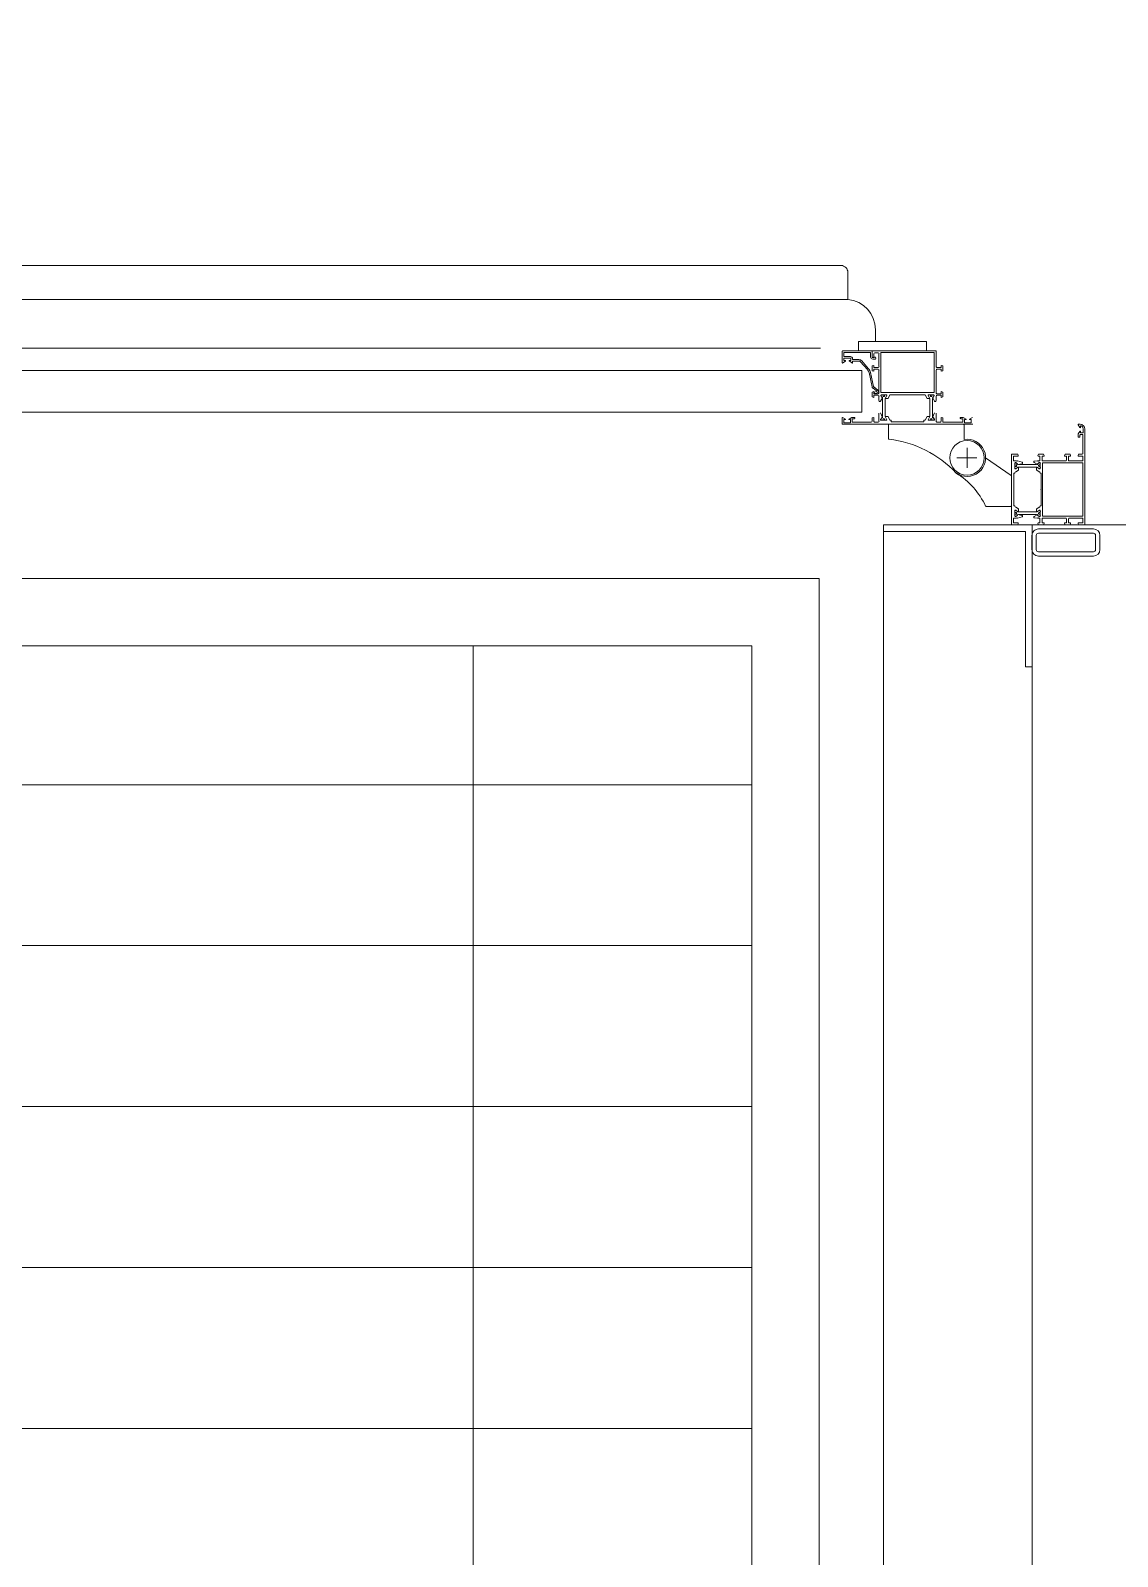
# Model space of a CAD drawing. Header units: millimetres. Extents: x 8265 to 78888, y 1905 to 34251.
# Drawn here: x 40043.5 to 40123.9, y 23971.8 to 24084.7 of the extents above; entities that cross this region are included whole.
import ezdxf

# ---------------------------------------------------------------- set-up
doc = ezdxf.new("R2010")
doc.units = ezdxf.units.MM
doc.linetypes.add('HIDDEN4', pattern=[0.125, 0.025, -0.1])
for name, color, linetype, lineweight in [('420_MURATURE_001-AM_0', 4, 'Continuous', 0), ('430_TAVOLATI_001-AM_0', 3, 'Continuous', 0), ('441_SERRAMENTI_001-AM_0', 1, 'Continuous', 0), ('443_GRIGLIE_AERAZIONE_001-AM_0', 6, 'Continuous', 0)]:
    doc.layers.add(name, color=color, linetype=linetype, lineweight=lineweight)

# ---------------------------------------------------------------- blocks, each defined once
blk = doc.blocks.new('5u7')
at = {"layer": '441_SERRAMENTI_001-AM_0'}
for p, q in [((115, -22.2), (74.6, -22.2)), ((69.8, -27), (69.8, -37.4)), ((73, -27), (73, -37.4)), ((115, -25.4), (74.6, -25.4)), ((116.6, -37.4), (116.6, -27)), ((119.8, -37.4), (119.8, -27)), ((74.6, -39), (115, -39)), ((74.6, -42.2), (115, -42.2))]:
    blk.add_line(p, q, dxfattribs=at)
for centre, radius, start, end in [((74.6, -27), 4.8, 90, 180), ((115, -27), 4.8, 0, 90), ((74.6, -27), 1.6, 90, 180), ((115, -27), 1.6, 0, 90), ((74.6, -37.4), 4.8, 180, 270), ((74.6, -37.4), 1.6, 180, 270), ((115, -37.4), 4.8, 270, 0), ((115, -37.4), 1.6, 270, 0)]:
    blk.add_arc(centre, radius, start, end, dxfattribs=at)
blk = doc.blocks.new('por 180')
at = {"layer": '441_SERRAMENTI_001-AM_0'}
for p, q in [((85032.81, 21426.67), (85032.81, 21426.79)), ((85033.05, 21426.78), (85032.86, 21426.65)), ((85032.95, 21426.83), (85033.03, 21426.83)), ((85033.42, 21427.01), (85033.13, 21427.01)), ((85033.16, 21427.14), (85040.18, 21427.14)), ((85033.52, 21426.65), (85033.33, 21426.78)), ((85033.35, 21426.83), (85033.42, 21426.83)), ((85033.45, 21426.86), (85033.45, 21426.98)), ((85033.7, 21426.64), (85033.54, 21426.64)), ((85033.57, 21426.97), (85033.57, 21426.81)), ((85034.96, 21427), (85033.6, 21427)), ((85033.6, 21426.78), (85033.7, 21426.78)), ((85035.01, 21426.68), (85035.01, 21426.95)), ((85035.11, 21426.65), (85035.01, 21426.68)), ((85035.15, 21426.95), (85035.15, 21426.67)), ((85035.46, 21427), (85035.2, 21427)), ((85035.51, 21425.99), (85035.51, 21426.95)), ((85035.65, 21424.03), (85035.65, 21427)), ((85035.65, 21427), (85039.57, 21427)), ((85039.57, 21427), (85039.57, 21424.03)), ((85039.71, 21426.95), (85039.71, 21425.99)), ((85040.02, 21427), (85039.76, 21427)), ((85040.07, 21426.67), (85040.07, 21426.95)), ((85040.07, 21426.67), (85040.07, 21426.95)), ((85040.21, 21426.68), (85040.11, 21426.65)), ((85040.21, 21426.68), (85040.11, 21426.65)), ((85040.21, 21427.11), (85040.21, 21426.68)), ((85040.21, 21427.11), (85040.21, 21426.68)), ((85035.01, 21426.05), (85035.11, 21426.09)), ((85035.01, 21425.68), (85035.01, 21426.05)), ((85035.11, 21425.64), (85035.01, 21425.68)), ((85035.15, 21426.06), (85035.15, 21425.97)), ((85035.15, 21425.76), (85035.15, 21425.67)), ((85035.18, 21425.94), (85035.46, 21425.94)), ((85035.46, 21425.79), (85035.18, 21425.79)), ((85035.51, 21424.04), (85035.51, 21425.74)), ((85039.71, 21425.74), (85039.71, 21424.04)), ((85039.76, 21425.94), (85040.04, 21425.94)), ((85040.04, 21425.79), (85039.76, 21425.79)), ((85040.07, 21425.97), (85040.07, 21426.06)), ((85040.07, 21425.97), (85040.07, 21426.06)), ((85040.07, 21425.67), (85040.07, 21425.76)), ((85040.07, 21425.67), (85040.07, 21425.76)), ((85040.11, 21426.09), (85040.21, 21426.05)), ((85040.11, 21426.09), (85040.21, 21426.05)), ((85040.21, 21425.68), (85040.11, 21425.64)), ((85040.21, 21425.68), (85040.11, 21425.64)), ((85040.21, 21426.05), (85040.21, 21425.68)), ((85040.21, 21426.05), (85040.21, 21425.68)), ((85035.01, 21424.1), (85035.11, 21424.14)), ((85035.01, 21423.73), (85035.01, 21424.1)), ((85035.11, 21423.69), (85035.01, 21423.73)), ((85035.15, 21424.11), (85035.15, 21424.02)), ((85035.15, 21423.81), (85035.15, 21423.72)), ((85035.18, 21423.99), (85035.46, 21423.99)), ((85035.46, 21423.84), (85035.18, 21423.84)), ((85035.49, 21423.79), (85035.49, 21423.81)), ((85035.53, 21423.42), (85035.49, 21423.66)), ((85035.52, 21423.72), (85035.5, 21423.74)), ((85035.5, 21423.69), (85035.51, 21423.69)), ((85035.74, 21423.62), (85035.62, 21423.41)), ((85035.63, 21423.78), (85035.71, 21423.68)), ((85039.57, 21424.03), (85035.65, 21424.03)), ((85035.65, 21423.83), (85035.65, 21423.78)), ((85035.66, 21423.77), (85035.73, 21423.64)), ((85035.71, 21423.68), (85035.73, 21423.69)), ((85035.98, 21423.85), (85035.74, 21423.85)), ((85035.76, 21423.66), (85035.75, 21423.64)), ((85035.77, 21423.51), (85035.77, 21422.33)), ((85035.81, 21423.81), (85035.81, 21423.83)), ((85035.92, 21423.83), (85035.92, 21423.81)), ((85035.96, 21422.72), (85035.96, 21423.51)), ((85035.97, 21423.61), (85036.04, 21423.74)), ((85035.99, 21423.64), (85036.07, 21423.77)), ((85036.17, 21423.58), (85035.99, 21423.58)), ((85036.07, 21423.78), (85036.07, 21423.83)), ((85036.3, 21423.79), (85036.19, 21423.6)), ((85036.41, 21423.89), (85036.41, 21423.88)), ((85037.58, 21423.92), (85036.44, 21423.92)), ((85037.61, 21423.89), (85037.58, 21423.92)), ((85037.64, 21423.92), (85037.61, 21423.89)), ((85038.78, 21423.92), (85037.64, 21423.92)), ((85038.81, 21423.88), (85038.81, 21423.89)), ((85039.03, 21423.6), (85038.92, 21423.79)), ((85039.23, 21423.58), (85039.06, 21423.58)), ((85039.15, 21423.83), (85039.15, 21423.78)), ((85039.15, 21423.77), (85039.23, 21423.64)), ((85039.18, 21423.74), (85039.25, 21423.61)), ((85039.48, 21423.85), (85039.24, 21423.85)), ((85039.26, 21423.51), (85039.26, 21422.33)), ((85039.3, 21423.81), (85039.3, 21423.83)), ((85039.41, 21423.83), (85039.41, 21423.81)), ((85039.45, 21422.72), (85039.45, 21423.51)), ((85039.47, 21423.64), (85039.46, 21423.66)), ((85039.6, 21423.41), (85039.48, 21423.62)), ((85039.49, 21423.64), (85039.56, 21423.77)), ((85039.49, 21423.69), (85039.51, 21423.68)), ((85039.51, 21423.68), (85039.59, 21423.78)), ((85039.57, 21423.78), (85039.57, 21423.83)), ((85039.73, 21423.66), (85039.69, 21423.42)), ((85039.72, 21423.74), (85039.7, 21423.72)), ((85039.71, 21423.69), (85039.72, 21423.69)), ((85039.73, 21423.81), (85039.73, 21423.79)), ((85039.76, 21423.99), (85040.04, 21423.99)), ((85040.04, 21423.84), (85039.76, 21423.84)), ((85040.07, 21424.02), (85040.07, 21424.11)), ((85040.07, 21424.02), (85040.07, 21424.11)), ((85040.07, 21423.72), (85040.07, 21423.81)), ((85040.07, 21423.72), (85040.07, 21423.81)), ((85040.11, 21424.14), (85040.21, 21424.1)), ((85040.11, 21424.14), (85040.21, 21424.1)), ((85040.21, 21423.73), (85040.11, 21423.69)), ((85040.21, 21423.73), (85040.11, 21423.69)), ((85040.21, 21424.1), (85040.21, 21423.73)), ((85040.21, 21424.1), (85040.21, 21423.73)), ((85035.01, 21422.2), (85035.11, 21422.24)), ((85035.01, 21421.77), (85035.01, 21422.2)), ((85035.15, 21422.21), (85035.15, 21421.93)), ((85035.5, 21422.18), (85035.59, 21422.52)), ((85035.51, 21422.15), (85035.5, 21422.16)), ((85035.51, 21422.11), (85035.52, 21422.12)), ((85035.71, 21422.17), (85035.63, 21422.07)), ((85035.73, 21422.21), (85035.66, 21422.07)), ((85035.71, 21422.53), (85035.76, 21422.18)), ((85035.74, 21422.16), (85035.71, 21422.17)), ((85035.96, 21422.33), (85035.96, 21422.72)), ((85036.04, 21422.1), (85035.97, 21422.23)), ((85035.99, 21422.26), (85036.17, 21422.26)), ((85036.07, 21422.07), (85035.99, 21422.21)), ((85036.19, 21422.25), (85036.3, 21422.06)), ((85038.92, 21422.06), (85039.03, 21422.25)), ((85039.06, 21422.26), (85039.23, 21422.26)), ((85039.23, 21422.21), (85039.15, 21422.07)), ((85039.25, 21422.23), (85039.18, 21422.1)), ((85039.45, 21422.33), (85039.45, 21422.72)), ((85039.46, 21422.18), (85039.51, 21422.53)), ((85039.51, 21422.17), (85039.48, 21422.16)), ((85039.56, 21422.07), (85039.49, 21422.21)), ((85039.59, 21422.07), (85039.51, 21422.17)), ((85039.63, 21422.52), (85039.73, 21422.18)), ((85039.7, 21422.12), (85039.71, 21422.11)), ((85039.72, 21422.16), (85039.71, 21422.15)), ((85040.07, 21421.93), (85040.07, 21422.21)), ((85040.07, 21421.93), (85040.07, 21422.21)), ((85040.11, 21422.24), (85040.21, 21422.2)), ((85040.11, 21422.24), (85040.21, 21422.2)), ((85040.21, 21422.2), (85040.21, 21421.77)), ((85040.21, 21422.2), (85040.21, 21421.77)), ((85040.18, 21421.74), (85035.04, 21421.74)), ((85035.2, 21421.88), (85035.46, 21421.88)), ((85035.28, 21419.84), (85036.59, 21421.71)), ((85035.49, 21421.91), (85035.49, 21422.05)), ((85035.65, 21422.06), (85035.65, 21422.01)), ((85035.74, 21421.99), (85035.98, 21421.99)), ((85035.81, 21422.04), (85035.81, 21422.01)), ((85035.92, 21422.01), (85035.92, 21422.04)), ((85036.07, 21422.01), (85036.07, 21422.06)), ((85036.41, 21421.97), (85036.41, 21421.95)), ((85036.44, 21421.92), (85038.78, 21421.92)), ((85036.64, 21421.74), (85038.81, 21421.74)), ((85038.81, 21421.95), (85038.81, 21421.97)), ((85038.86, 21421.7), (85038.86, 21419.88)), ((85039.15, 21422.06), (85039.15, 21422.01)), ((85039.24, 21421.99), (85039.48, 21421.99)), ((85039.3, 21422.04), (85039.3, 21422.01)), ((85039.41, 21422.01), (85039.41, 21422.04)), ((85039.57, 21422.01), (85039.57, 21422.06)), ((85039.73, 21422.05), (85039.73, 21421.91)), ((85039.76, 21421.88), (85040.02, 21421.88)), ((85032.31, 21418.87), (85032.44, 21418.66)), ((85032.47, 21418.67), (85032.47, 21418.78)), ((85032.47, 21418.78), (85032.7, 21418.78)), ((85032.7, 21418.78), (85032.7, 21418.28)), ((85032.81, 21409.29), (85032.81, 21418.89)), ((85032.44, 21418.4), (85032.31, 21418.19)), ((85032.31, 21418.19), (85032.31, 21418.18)), ((85032.31, 21418.18), (85032.31, 21418.01)), ((85032.4, 21418.16), (85032.66, 21418.16)), ((85032.4, 21418.01), (85032.4, 21418.16)), ((85032.47, 21418.28), (85032.47, 21418.39)), ((85032.7, 21418.28), (85032.47, 21418.28)), ((85032.66, 21418.16), (85032.66, 21416.69)), ((85032.81, 21418.2), (85032.81, 21412.74)), ((85033.88, 21418.25), (85032.85, 21418.25)), ((85033.93, 21418.25), (85032.85, 21418.25)), ((85028.49, 21416.57), (85028.52, 21416.69)), ((85028.64, 21416.57), (85028.49, 21416.57)), ((85028.52, 21416.69), (85028.88, 21416.69)), ((85028.64, 21416.26), (85028.64, 21416.57)), ((85028.76, 21416.57), (85028.76, 21416.26)), ((85028.91, 21416.57), (85028.76, 21416.57)), ((85028.91, 21416.57), (85028.88, 21416.69)), ((85030.41, 21416.57), (85030.44, 21416.69)), ((85030.41, 21416.57), (85030.56, 21416.57)), ((85030.8, 21416.69), (85030.44, 21416.69)), ((85030.56, 21416.57), (85030.56, 21416.26)), ((85030.68, 21416.57), (85030.68, 21416.26)), ((85030.68, 21416.57), (85030.83, 21416.57)), ((85030.83, 21416.57), (85030.8, 21416.69)), ((85032.31, 21416.57), (85032.34, 21416.69)), ((85032.31, 21416.57), (85032.59, 21416.57)), ((85032.66, 21416.69), (85032.34, 21416.69)), ((85032.66, 21416.51), (85032.66, 21416.26)), ((85027.41, 21411.49), (85027.41, 21416.19)), ((85027.41, 21416.19), (85028.57, 21416.19)), ((85027.54, 21416.06), (85027.54, 21412.13)), ((85027.54, 21416.06), (85030.48, 21416.06)), ((85030.49, 21416.19), (85028.82, 21416.19)), ((85030.48, 21412.13), (85030.48, 21416.06)), ((85030.65, 21416.01), (85030.65, 21415.63)), ((85030.65, 21415.91), (85030.65, 21415.94)), ((85030.65, 21415.73), (85030.65, 21415.76)), ((85030.65, 21415.4), (85030.92, 21415.53)), ((85030.65, 21412.79), (85030.65, 21415.4)), ((85030.71, 21415.89), (85030.67, 21415.89)), ((85030.71, 21415.78), (85030.67, 21415.78)), ((85030.67, 21415.61), (85030.91, 21415.73)), ((85030.68, 21416.06), (85030.91, 21415.93)), ((85030.68, 21415.62), (85030.88, 21415.71)), ((85030.72, 21416.06), (85030.82, 21416)), ((85031.07, 21416.19), (85030.74, 21416.19)), ((85030.82, 21416), (85030.82, 21415.97)), ((85030.86, 21415.95), (85031.1, 21416.08)), ((85030.91, 21415.93), (85032.25, 21415.93)), ((85030.91, 21415.73), (85032.25, 21415.73)), ((85030.92, 21415.68), (85030.92, 21415.53)), ((85032.31, 21415.94), (85031.98, 21416.08)), ((85032.59, 21416.19), (85032, 21416.19)), ((85032.24, 21415.68), (85032.24, 21415.53)), ((85032.51, 21415.4), (85032.24, 21415.53)), ((85032.49, 21416.07), (85032.25, 21415.93)), ((85032.49, 21415.61), (85032.25, 21415.73)), ((85032.48, 21415.61), (85032.28, 21415.71)), ((85032.43, 21416.07), (85032.34, 21416)), ((85032.34, 21416), (85032.34, 21415.96)), ((85032.49, 21415.89), (85032.45, 21415.89)), ((85032.49, 21415.78), (85032.45, 21415.78)), ((85032.51, 21416.03), (85032.51, 21415.63)), ((85032.51, 21415.91), (85032.51, 21415.94)), ((85032.51, 21415.74), (85032.51, 21415.76)), ((85032.51, 21415.4), (85032.51, 21415.29)), ((85032.64, 21415.29), (85032.51, 21415.29)), ((85032.64, 21412.89), (85032.64, 21415.29)), ((85027.54, 21412.13), (85030.48, 21412.13)), ((85027.62, 21411.99), (85028.57, 21411.99)), ((85030.49, 21411.99), (85028.82, 21411.99)), ((85030.65, 21412.79), (85030.92, 21412.66)), ((85030.65, 21412.18), (85030.65, 21412.56)), ((85030.65, 21412.46), (85030.65, 21412.43)), ((85030.65, 21412.28), (85030.65, 21412.25)), ((85030.67, 21412.58), (85030.91, 21412.46)), ((85030.71, 21412.41), (85030.67, 21412.41)), ((85030.71, 21412.3), (85030.67, 21412.3)), ((85030.68, 21412.57), (85030.88, 21412.48)), ((85030.68, 21412.13), (85030.91, 21412.26)), ((85030.72, 21412.13), (85030.82, 21412.19)), ((85031.07, 21411.99), (85030.74, 21411.99)), ((85030.82, 21412.19), (85030.82, 21412.22)), ((85030.86, 21412.24), (85031.1, 21412.11)), ((85030.91, 21412.46), (85032.25, 21412.46)), ((85030.91, 21412.26), (85032.25, 21412.26)), ((85030.92, 21412.51), (85030.92, 21412.66)), ((85032.31, 21412.25), (85031.98, 21412.11)), ((85032.59, 21411.99), (85032, 21411.99)), ((85032.51, 21412.79), (85032.24, 21412.66)), ((85032.24, 21412.51), (85032.24, 21412.66)), ((85032.49, 21412.58), (85032.25, 21412.46)), ((85032.49, 21412.12), (85032.25, 21412.26)), ((85032.48, 21412.57), (85032.28, 21412.48)), ((85032.34, 21412.19), (85032.34, 21412.23)), ((85032.43, 21412.12), (85032.34, 21412.19)), ((85032.49, 21412.41), (85032.45, 21412.41)), ((85032.49, 21412.3), (85032.45, 21412.3)), ((85032.51, 21412.89), (85032.51, 21412.79)), ((85032.64, 21412.89), (85032.51, 21412.89)), ((85032.51, 21412.16), (85032.51, 21412.56)), ((85032.51, 21412.45), (85032.51, 21412.43)), ((85032.51, 21412.28), (85032.51, 21412.25)), ((85032.85, 21412.69), (85033.87, 21412.69)), ((85027.41, 21411.49), (85027.88, 21411.49)), ((85027.41, 21409.32), (85027.41, 21411.46)), ((85027.87, 21411.49), (85027.44, 21411.49)), ((85027.53, 21409.44), (85027.53, 21411.35)), ((85027.56, 21411.68), (85027.56, 21411.93)), ((85027.56, 21411.38), (85027.86, 21411.38)), ((85027.91, 21411.61), (85027.62, 21411.61)), ((85027.91, 21411.61), (85027.88, 21411.49)), ((85027.9, 21411.52), (85027.9, 21411.63)), ((85028.01, 21411.53), (85028.01, 21411.73)), ((85028.15, 21410.72), (85028.72, 21411.23)), ((85028.22, 21410.64), (85028.79, 21411.15)), ((85028.64, 21411.61), (85028.49, 21411.61)), ((85028.49, 21411.61), (85028.52, 21411.49)), ((85028.52, 21411.49), (85028.88, 21411.49)), ((85028.64, 21411.93), (85028.64, 21411.61)), ((85028.76, 21411.61), (85028.76, 21411.93)), ((85028.91, 21411.61), (85028.76, 21411.61)), ((85028.91, 21411.61), (85028.88, 21411.49)), ((85028.99, 21411.37), (85030.03, 21411.59)), ((85029.01, 21411.26), (85030.05, 21411.48)), ((85030.05, 21411.61), (85030.29, 21411.9)), ((85030.14, 21411.54), (85030.35, 21411.8)), ((85030.41, 21411.79), (85030.44, 21411.67)), ((85030.41, 21411.61), (85030.44, 21411.49)), ((85030.41, 21411.61), (85030.56, 21411.61)), ((85030.8, 21411.49), (85030.44, 21411.49)), ((85030.5, 21411.86), (85030.55, 21411.69)), ((85030.56, 21411.61), (85030.56, 21411.93)), ((85030.68, 21411.61), (85030.68, 21411.93)), ((85030.68, 21411.61), (85030.83, 21411.61)), ((85030.83, 21411.61), (85030.8, 21411.49)), ((85032.31, 21411.61), (85032.34, 21411.49)), ((85032.31, 21411.61), (85032.59, 21411.61)), ((85032.59, 21411.49), (85032.34, 21411.49)), ((85032.66, 21411.68), (85032.66, 21411.93)), ((85032.66, 21410.02), (85032.66, 21411.43)), ((85027.83, 21409.44), (85027.83, 21409.9)), ((85027.95, 21409.44), (85027.95, 21409.9)), ((85027.98, 21410.05), (85028.02, 21410.05)), ((85027.98, 21409.93), (85028.09, 21409.93)), ((85028.05, 21410.5), (85028.05, 21410.08)), ((85028.12, 21409.83), (85028.12, 21409.9)), ((85028.16, 21410.5), (85028.16, 21410.08)), ((85028.17, 21409.82), (85028.3, 21410.01)), ((85028.19, 21410.05), (85028.28, 21410.05)), ((85028.86, 21359.39), (85028.86, 21410.72)), ((85031.93, 21358.82), (85031.93, 21410.72)), ((85032.31, 21410.01), (85032.31, 21410.18)), ((85032.31, 21410.01), (85032.31, 21410)), ((85032.44, 21409.79), (85032.31, 21410)), ((85032.4, 21410.18), (85032.4, 21410.02)), ((85032.4, 21410.02), (85032.66, 21410.02)), ((85032.7, 21409.91), (85032.47, 21409.91)), ((85032.47, 21409.91), (85032.47, 21409.8)), ((85032.7, 21409.41), (85032.7, 21409.91)), ((85027.44, 21409.29), (85028.28, 21409.29)), ((85027.56, 21409.41), (85027.8, 21409.41)), ((85027.98, 21409.41), (85028.09, 21409.41)), ((85028.12, 21409.44), (85028.12, 21409.51)), ((85028.17, 21409.53), (85028.3, 21409.34)), ((85032.31, 21409.32), (85032.44, 21409.53)), ((85032.81, 21409.29), (85032.32, 21409.29)), ((85032.47, 21409.52), (85032.47, 21409.41)), ((85032.47, 21409.41), (85032.7, 21409.41)), ((85028.86, 21322.61), (85028.86, 21407.93)), ((85031.93, 21322.61), (85031.93, 21407.93))]:
    blk.add_line(p, q, dxfattribs=at)
for points in [[(85035.28, 21419.2), (85035.28, 21417.73)], [(85035.28, 21419.2), (85035.28, 21417.73)], [(85034.55, 21418.47), (85036.02, 21418.47)], [(85034.55, 21418.47), (85036.02, 21418.47)], [(85028.86, 21359.39), (85028.86, 21410.72), (85031.93, 21410.72), (85031.93, 21358.82)], [(85027.21, 21407.7), (85027.21, 21351.32)]]:
    blk.add_lwpolyline(points, dxfattribs=at)
blk.add_lwpolyline([(85027.41, 21415.49), (85027.41, 21410.49), (85026.71, 21410.49), (85026.71, 21415.49)], close=True, dxfattribs=at)
for points in [[(85023.63, 21350.95), (85023.63, 21409.7, -0.387736), (85025.85, 21411.73), (85026.71, 21411.73)], [(85023.63, 21350.95), (85023.63, 21409.7), (85021.63, 21409.7, 0.414214), (85021.13, 21409.2), (85021.13, 21350.77)], [(85021.13, 21352.45), (85021.13, 21323.08, 0.414214), (85021.63, 21322.58), (85023.63, 21322.58), (85023.63, 21352.63)], [(85027.21, 21353), (85027.21, 21319.71), (85023.92, 21321.43, -0.197805), (85023.63, 21322.14), (85023.63, 21352.63)]]:
    blk.add_lwpolyline(points, format="xyb", dxfattribs=at)
blk.add_circle((85035.28, 21418.47), 1.27, dxfattribs=at)
for centre, radius, start, end in [((85033.16, 21426.79), 0.35, 90, 180), ((85032.84, 21426.67), 0.03, 180, 304.3803), ((85032.95, 21426.86), 0.03, 158.3816, 270), ((85033.13, 21426.79), 0.22, 90, 158.3815), ((85033.03, 21426.8), 0.03, 0, 90), ((85033.03, 21426.8), 0.03, 304.3803, 0), ((85033.35, 21426.8), 0.03, 90, 235.6196), ((85033.42, 21426.98), 0.03, 0, 90), ((85033.42, 21426.86), 0.03, 270, 0), ((85033.54, 21426.67), 0.03, 235.6196, 270), ((85033.6, 21426.97), 0.03, 90, 180), ((85033.6, 21426.81), 0.03, 180, 270), ((85033.7, 21426.71), 0.07, 270, 90), ((85034.96, 21426.95), 0.05, 0, 90), ((85035.12, 21426.67), 0.03, 249.0454, 0), ((85035.2, 21426.95), 0.05, 90, 180), ((85035.46, 21426.95), 0.05, 0, 90), ((85039.76, 21426.95), 0.05, 90, 180), ((85040.02, 21426.95), 0.05, 0, 90), ((85040.02, 21426.95), 0.05, 0, 90), ((85040.1, 21426.67), 0.03, 180, 290.9546), ((85040.1, 21426.67), 0.03, 180, 290.9546), ((85040.18, 21427.11), 0.03, 0, 90), ((85040.18, 21427.11), 0.03, 0, 90), ((85035.12, 21426.06), 0.03, 0, 110.9545), ((85035.12, 21425.67), 0.03, 249.0455, 0), ((85035.18, 21425.97), 0.03, 180, 270), ((85035.18, 21425.76), 0.03, 90, 180), ((85035.46, 21425.99), 0.05, 270, 0), ((85035.46, 21425.74), 0.05, 0, 90), ((85039.76, 21425.99), 0.05, 180, 270), ((85039.76, 21425.74), 0.05, 90, 180), ((85040.04, 21425.97), 0.03, 270, 0), ((85040.04, 21425.97), 0.03, 270, 0), ((85040.04, 21425.76), 0.03, 0, 90), ((85040.04, 21425.76), 0.03, 0, 90), ((85040.1, 21426.06), 0.03, 69.0455, 180), ((85040.1, 21426.06), 0.03, 69.0455, 180), ((85040.1, 21425.67), 0.03, 180, 291.1098), ((85040.1, 21425.67), 0.03, 180, 291.1098), ((85035.12, 21424.11), 0.03, 0, 110.9545), ((85035.12, 21423.72), 0.03, 249.0455, 0), ((85035.18, 21424.02), 0.03, 180, 270), ((85035.18, 21423.81), 0.03, 90, 180), ((85035.46, 21424.04), 0.05, 270, 0), ((85035.46, 21423.81), 0.03, 0, 90), ((85035.59, 21423.79), 0.1, 180, 210), ((85035.51, 21423.67), 0.02, 120, 188.9986), ((85035.5, 21423.71), 0.02, 300, 30), ((85035.58, 21423.43), 0.05, 188.9986, 330.2503), ((85035.67, 21423.81), 0.05, 137.7175, 219.4), ((85035.69, 21423.79), 0.08, 58.2116, 137.7175), ((85035.67, 21423.83), 0.02, 90, 180), ((85035.67, 21423.78), 0.02, 180, 210), ((85035.74, 21423.87), 0.02, 238.2116, 270), ((85035.74, 21423.67), 0.02, 349.3987, 110.7545), ((85035.52, 21423.51), 0.25, 0, 30), ((85035.68, 21423.65), 0.07, 330.2503, 349.3987), ((85035.79, 21423.83), 0.02, 0, 90), ((85035.86, 21423.78), 0.06, 151.0454, 28.9548), ((85035.94, 21423.83), 0.02, 90, 180), ((85036.21, 21423.51), 0.25, 150, 180), ((85035.99, 21423.6), 0.02, 150, 270), ((85035.98, 21423.87), 0.02, 270, 305.6591), ((85036.03, 21423.81), 0.06, 292.5129, 125.6591), ((85036.06, 21423.73), 0.02, 112.7471, 149.9666), ((85036.05, 21423.83), 0.02, 0, 90), ((85036.05, 21423.78), 0.02, 330.0589, 0), ((85036.17, 21423.61), 0.03, 270, 329.9997), ((85036.41, 21423.73), 0.124, 101.2004, 150), ((85036.38, 21423.88), 0.03, 281.2006, 0), ((85036.44, 21423.89), 0.03, 90, 180), ((85038.78, 21423.89), 0.03, 0, 90), ((85038.84, 21423.88), 0.03, 180, 258.6739), ((85038.81, 21423.73), 0.124, 30, 78.8303), ((85039.06, 21423.61), 0.03, 209.9996, 270), ((85039.19, 21423.81), 0.06, 54.3409, 247.4871), ((85039.17, 21423.83), 0.02, 90, 180), ((85039.17, 21423.78), 0.02, 180, 210), ((85039.16, 21423.73), 0.02, 30, 67.2529), ((85039.24, 21423.87), 0.02, 234.3409, 270), ((85039.01, 21423.51), 0.25, 0, 30), ((85039.24, 21423.6), 0.02, 270, 30), ((85039.28, 21423.83), 0.02, 0, 90), ((85039.36, 21423.78), 0.06, 151.0454, 28.9548), ((85039.43, 21423.83), 0.02, 90, 180), ((85039.7, 21423.51), 0.25, 150, 180), ((85039.48, 21423.67), 0.02, 69.4, 190.6013), ((85039.54, 21423.65), 0.07, 190.6013, 209.7497), ((85039.48, 21423.87), 0.02, 270, 301.7884), ((85039.53, 21423.79), 0.08, 42.2825, 121.7884), ((85039.55, 21423.83), 0.02, 0, 90), ((85039.55, 21423.78), 0.02, 330, 0), ((85039.55, 21423.81), 0.05, 320.6, 42.2825), ((85039.64, 21423.43), 0.05, 209.7497, 351.0014), ((85039.72, 21423.71), 0.02, 150, 240), ((85039.76, 21424.04), 0.05, 180, 270), ((85039.63, 21423.79), 0.1, 330, 0), ((85039.71, 21423.67), 0.02, 351.0014, 60), ((85039.76, 21423.81), 0.03, 90, 180), ((85040.04, 21424.02), 0.03, 270, 0), ((85040.04, 21424.02), 0.03, 270, 0), ((85040.04, 21423.81), 0.03, 0, 90), ((85040.04, 21423.81), 0.03, 0, 90), ((85040.1, 21424.11), 0.03, 69.0455, 180), ((85040.1, 21424.11), 0.03, 69.0455, 180), ((85040.1, 21423.72), 0.03, 180, 290.9545), ((85040.1, 21423.72), 0.03, 180, 290.9545), ((85035.12, 21422.21), 0.03, 0, 110.9546), ((85035.51, 21422.18), 0.02, 163.9409, 240), ((85035.59, 21422.05), 0.1, 143.5401, 180), ((85035.5, 21422.14), 0.02, 323.5401, 60), ((85035.65, 21422.5), 0.06, 23.6222, 163.9409), ((85035.52, 21422.33), 0.25, 330, 0), ((85035.74, 21422.18), 0.02, 249.4, 9.4), ((85035.86, 21422.07), 0.06, 331.0452, 208.9546), ((85036.21, 21422.33), 0.25, 180, 210), ((85035.99, 21422.24), 0.02, 90, 210), ((85036.03, 21422.04), 0.06, 234.3409, 66.4317), ((85036.06, 21422.11), 0.02, 210, 246.4317), ((85036.17, 21422.23), 0.03, 30.0003, 90), ((85039.06, 21422.23), 0.03, 90, 150.0004), ((85039.19, 21422.04), 0.06, 113.5683, 305.6591), ((85039.16, 21422.11), 0.02, 293.5683, 330), ((85039.01, 21422.33), 0.25, 330, 0), ((85039.23, 21422.24), 0.02, 330, 90), ((85039.36, 21422.07), 0.06, 331.0452, 208.9546), ((85039.7, 21422.33), 0.25, 180, 210), ((85039.48, 21422.18), 0.02, 170.4068, 290.6), ((85039.57, 21422.5), 0.06, 16.0591, 156.3804), ((85039.72, 21422.14), 0.02, 120, 216.4599), ((85039.63, 21422.05), 0.1, 0, 36.4599), ((85039.71, 21422.18), 0.02, 300, 16.0591), ((85040.1, 21422.21), 0.03, 69.0454, 180), ((85040.1, 21422.21), 0.03, 69.0454, 180), ((85035.04, 21421.77), 0.03, 180, 270), ((85035.2, 21421.93), 0.05, 180, 270), ((85035.46, 21421.91), 0.03, 270, 0), ((85035.67, 21422.04), 0.05, 140.6001, 227.2353), ((85035.69, 21422.06), 0.08, 227.2353, 301.7883), ((85035.67, 21422.06), 0.02, 150, 180), ((85035.67, 21422.01), 0.02, 180, 270), ((85035.74, 21421.97), 0.02, 90, 121.7883), ((85035.79, 21422.01), 0.02, 270, 0), ((85035.94, 21422.01), 0.02, 180, 270), ((85035.98, 21421.97), 0.02, 54.3409, 90), ((85036.05, 21422.01), 0.02, 270, 0), ((85036.05, 21422.06), 0.02, 0, 30), ((85036.41, 21422.12), 0.124, 210, 258.7996), ((85036.38, 21421.97), 0.03, 0, 78.7994), ((85036.44, 21421.95), 0.03, 180, 270), ((85036.64, 21421.69), 0.0575, 95.5293, 160.4179), ((85038.78, 21421.95), 0.03, 270, 0), ((85038.84, 21421.97), 0.03, 101.2006, 180), ((85038.81, 21421.7), 0.044, 0, 90), ((85038.81, 21422.12), 0.124, 281.2002, 330), ((85039.17, 21422.06), 0.02, 150, 180), ((85039.17, 21422.01), 0.02, 180, 270), ((85039.24, 21421.97), 0.02, 90, 125.6591), ((85039.28, 21422.01), 0.02, 270, 0), ((85039.43, 21422.01), 0.02, 180, 270), ((85039.48, 21421.97), 0.02, 58.2116, 90), ((85039.53, 21422.06), 0.08, 238.2116, 312.7647), ((85039.55, 21422.01), 0.02, 270, 0), ((85039.55, 21422.06), 0.02, 0, 30), ((85039.55, 21422.04), 0.05, 312.7647, 39.3999), ((85039.76, 21421.91), 0.03, 180, 270), ((85040.02, 21421.93), 0.05, 270, 0), ((85040.02, 21421.93), 0.05, 270, 0), ((85040.18, 21421.77), 0.03, 270, 0), ((85040.18, 21421.77), 0.03, 270, 0), ((85035.28, 21418.47), 1.37, 324.4046, 189.2025), ((85041.19, 21414.75), 5.61, 114.8774, 148.4971), ((85038.81, 21419.88), 0.044, 294.8774, 0), ((85032.35, 21418.01), 0.045, 180, 0), ((85032.45, 21418.67), 0.015, 213.6901, 0), ((85032.45, 21418.39), 0.015, 0, 146.3099), ((85032.85, 21418.2), 0.044, 90, 180), ((85041.82, 21411.84), 7.96, 132.9131, 173.568), ((85041.82, 21411.84), 7.96, 132.9131, 173.568), ((85032.59, 21416.51), 0.065, 0, 90), ((85028.57, 21416.26), 0.065, 270, 0), ((85028.82, 21416.26), 0.065, 180, 270), ((85030.49, 21416.26), 0.065, 270, 0), ((85030.7, 21416.01), 0.05, 58.3464, 180), ((85030.67, 21415.91), 0.02, 180, 270), ((85030.67, 21415.76), 0.02, 90, 180), ((85030.67, 21415.63), 0.02, 180, 299.9998), ((85030.74, 21416.26), 0.065, 180, 270), ((85030.71, 21415.84), 0.0535, 270, 90), ((85030.85, 21415.97), 0.03, 180, 299.7498), ((85030.89, 21415.68), 0.03, 0, 115.7394), ((85031.07, 21416.13), 0.06, 299.7497, 90), ((85032.27, 21415.68), 0.03, 64.2606, 180), ((85032.32, 21415.96), 0.02, 248.2262, 0), ((85032.45, 21415.84), 0.0535, 90, 270), ((85032.46, 21416.03), 0.05, 0, 129.4001), ((85032.49, 21415.63), 0.02, 240.0001, 0), ((85032.49, 21415.91), 0.02, 270, 0), ((85032.49, 21415.76), 0.02, 0, 90), ((85032.59, 21416.26), 0.065, 270, 0), ((85027.62, 21411.93), 0.065, 90, 180), ((85028.57, 21411.93), 0.065, 0, 90), ((85028.82, 21411.93), 0.065, 90, 180), ((85030.49, 21411.93), 0.065, 0, 90), ((85030.67, 21412.56), 0.02, 60.0002, 180), ((85030.67, 21412.43), 0.02, 180, 270), ((85030.67, 21412.28), 0.02, 90, 180), ((85030.7, 21412.18), 0.05, 180, 301.6536), ((85030.74, 21411.93), 0.065, 90, 180), ((85030.71, 21412.35), 0.0535, 270, 90), ((85030.85, 21412.22), 0.03, 60.2502, 180), ((85030.89, 21412.51), 0.03, 244.2606, 0), ((85031.07, 21412.05), 0.06, 270, 60.2503), ((85032.27, 21412.51), 0.03, 180, 295.7394), ((85032.32, 21412.23), 0.02, 0, 111.7738), ((85032.45, 21412.35), 0.0535, 90, 270), ((85032.46, 21412.16), 0.05, 230.5999, 0), ((85032.49, 21412.56), 0.02, 0, 119.9999), ((85032.49, 21412.43), 0.02, 270, 0), ((85032.49, 21412.28), 0.02, 0, 90), ((85032.59, 21411.93), 0.065, 0, 90), ((85033.87, 21412.74), 0.044, 270, 353.568), ((85027.44, 21411.46), 0.03, 90, 180), ((85027.56, 21411.35), 0.03, 90, 180), ((85027.62, 21411.68), 0.065, 180, 270), ((85027.94, 21411.69), 0.08, 28.9551, 240), ((85027.86, 21411.53), 0.15, 270, 0), ((85027.87, 21411.52), 0.03, 270, 0), ((85029.12, 21410.78), 0.6, 102, 132), ((85029.12, 21410.78), 0.49, 102, 132), ((85030.02, 21411.64), 0.05, 282, 320.6738), ((85030.02, 21411.64), 0.16, 282, 320.6739), ((85030.39, 21411.82), 0.12, 15.1989, 140.6739), ((85030.38, 21411.78), 0.03, 15.199, 140.6738), ((85030.49, 21411.68), 0.055, 195.199, 15.1989), ((85032.59, 21411.68), 0.065, 270, 0), ((85032.59, 21411.43), 0.065, 0, 90), ((85027.98, 21409.9), 0.15, 90, 180), ((85027.98, 21409.9), 0.03, 90, 180), ((85028.02, 21410.08), 0.03, 270, 0), ((85028.35, 21410.5), 0.3, 132, 180), ((85028.09, 21409.9), 0.03, 0, 90), ((85028.15, 21409.83), 0.03, 180, 325.6196), ((85028.35, 21410.5), 0.19, 132, 180), ((85028.19, 21410.08), 0.03, 180, 270), ((85028.28, 21410.02), 0.03, 0, 90), ((85028.28, 21410.02), 0.03, 325.6196, 0), ((85032.35, 21410.18), 0.045, 0, 180), ((85032.45, 21409.8), 0.015, 213.6901, 0), ((85027.44, 21409.32), 0.03, 180, 270), ((85027.56, 21409.44), 0.03, 180, 270), ((85027.8, 21409.44), 0.03, 270, 0), ((85027.98, 21409.44), 0.03, 180, 270), ((85028.09, 21409.44), 0.03, 270, 0), ((85028.15, 21409.51), 0.03, 34.3804, 180), ((85028.28, 21409.32), 0.03, 270, 0), ((85028.28, 21409.32), 0.03, 0, 34.3804), ((85032.32, 21409.31), 0.015, 146.3099, 270), ((85032.45, 21409.52), 0.015, 0, 146.3099)]:
    blk.add_arc(centre, radius, start, end, dxfattribs=at)
at = {"layer": '441_SERRAMENTI_001-AM_0', "linetype": 'HIDDEN4'}
blk.add_arc((85040.07, 21419.12), 108.96, 180.3403, 262.9023, dxfattribs=at)
at = {"layer": '441_SERRAMENTI_001-AM_0', "xscale": 0.09999999997671692, "yscale": 0.09999999997671692, "zscale": 0.09999999997671692, "rotation": 270}
blk.add_blockref('5u7', (85044.73, 21435.23), dxfattribs=at)

msp = doc.modelspace()

# ---------------------------------------------------------------- hatches: boundary and pattern name
at = {"layer": '443_GRIGLIE_AERAZIONE_001-AM_0'}
h = msp.add_hatch(dxfattribs=at)
h.set_pattern_fill('GRATE', color=253, scale=15, style=0)
h.set_pattern_definition([(0, (35456.603, 18313.833), (0, 11.90625), []), (90, (35456.603, 18313.833), (-47.625, 3e-15), [])])
edge = h.paths.add_edge_path()
edge.add_line((40096.84, 22748.92), (39907.1, 22748.92))
edge.add_arc((38897.18, 22085.42), 1208.37, 13.54038, 33.30398, ccw=False)
edge.add_line((40071.97, 22368.34), (40096.84, 22368.11))
edge.add_line((40096.84, 22368.11), (40096.84, 22748.92))
edge = h.paths.add_edge_path()
edge.add_line((39907.1, 22748.92), (40096.84, 22748.92))
edge.add_line((40096.84, 22748.92), (40096.85, 24039.12))
edge.add_line((40096.85, 24039.12), (39616.91, 24039.13))
edge.add_line((39616.91, 24039.13), (39616.91, 23056.07))
edge.add_arc((38897.18, 22085.42), 1208.37, 33.30398, 53.44318, ccw=False)

# ---------------------------------------------------------------- linework, layer by layer
at = {"layer": '420_MURATURE_001-AM_0', "linetype": 'ByBlock'}
msp.add_line((40117.6, 24048.08), (40117.6, 23799.68), dxfattribs=at)
msp.add_lwpolyline([(40117.6, 24048.08), (40147.6, 24048.08)], dxfattribs=at)
at = {"layer": '430_TAVOLATI_001-AM_0'}
msp.add_line((40106.6, 22320.86), (40106.6, 24048.08), dxfattribs=at)
msp.add_lwpolyline([(40117.6, 24046.58), (40117.6, 24048.08), (40106.6, 24048.08), (40106.6, 24047.58), (40117.1, 24047.58), (40117.1, 24037.58), (40117.6, 24037.58)], close=True, dxfattribs=at)
at = {"layer": '443_GRIGLIE_AERAZIONE_001-AM_0'}
for points in [[(39901.12, 22748.92, 0.087939), (39611.91, 23053.55), (39611.91, 24044.13), (40101.85, 24044.12), (40101.84, 22748.92)], [(39907.1, 22748.92, 0.088101), (39616.91, 23056.07), (39616.91, 24039.13), (40096.85, 24039.12), (40096.84, 22748.92)]]:
    msp.add_lwpolyline(points, format="xyb", dxfattribs=at)

# ---------------------------------------------------------------- block references
at = {"layer": '441_SERRAMENTI_001-AM_0', "linetype": 'Continuous', "xscale": 1.005550207717533, "yscale": 1.005550207717533, "zscale": 1.005550207717533, "rotation": 270}
msp.add_blockref('por 180', (18575.43, 109560.28), dxfattribs=at)

doc.saveas('drawing.dxf')
